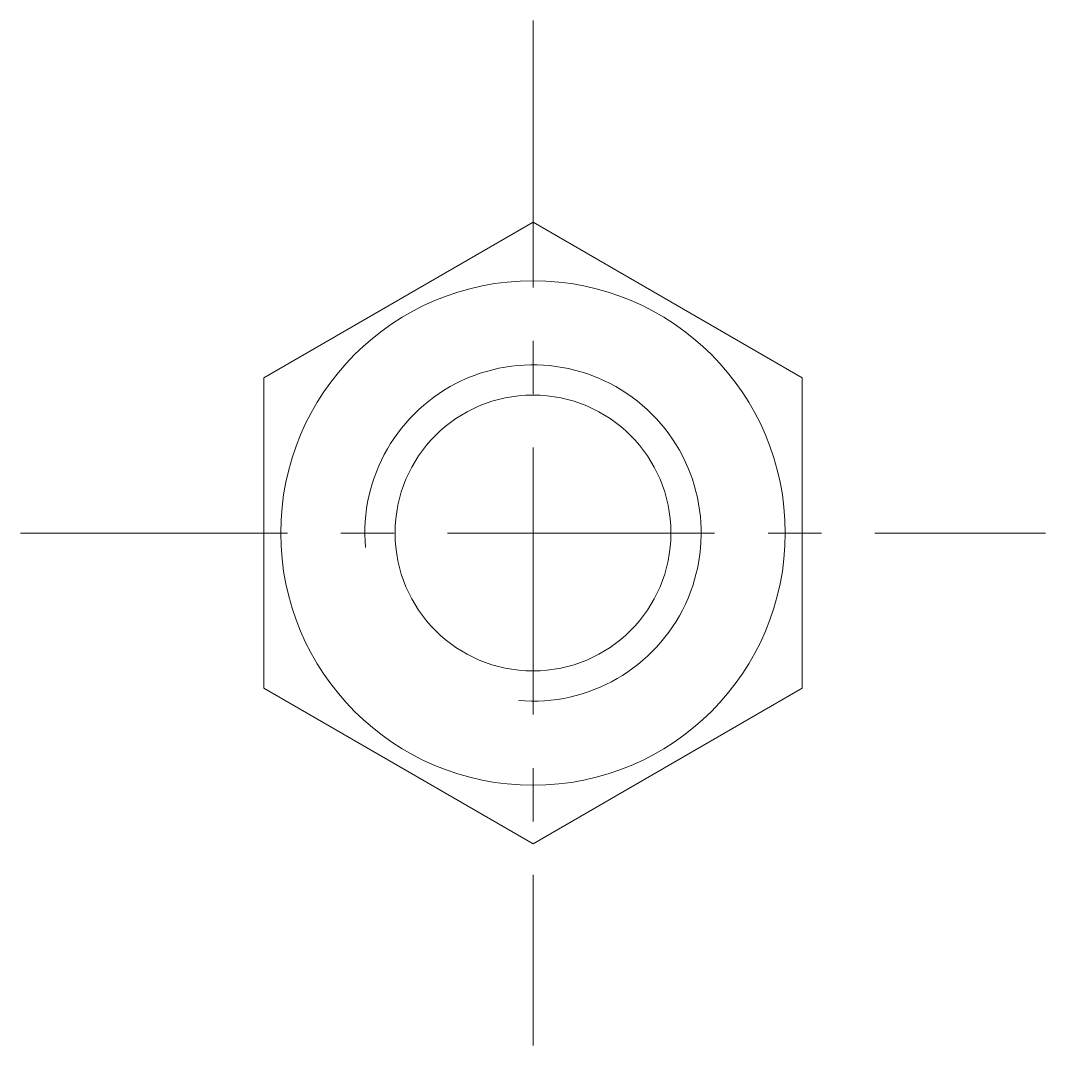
# Model space of a CAD drawing. Header units: millimetres. Extents: x -7.6 to 7.6, y -7.6 to 7.6.
import ezdxf

# ---------------------------------------------------------------- set-up
doc = ezdxf.new("R2010")
doc.units = ezdxf.units.MM
doc.header["$LTSCALE"] = 0.5
doc.linetypes.add('CENTER', pattern=[50.8, 31.75, -6.35, 6.35, -6.35])
doc.layers.get('0').update_dxf_attribs({"color": 9, "lineweight": 15})

msp = doc.modelspace()

# ---------------------------------------------------------------- linework, layer by layer
at = {"color": 1, "linetype": 'CENTER', "ltscale": 0.25}
for p, q in [((0, 7.619), (0, -7.619)), ((-7.619, 0), (7.619, 0))]:
    msp.add_line(p, q, dxfattribs=at)
at = {"ltscale": 0.5}
msp.add_lwpolyline([(-4, -2.309), (0, -4.619), (4, -2.309), (4, 2.309), (0, 4.619), (-4, 2.309)], close=True, dxfattribs=at)
for radius in [3.75, 2.05]:
    msp.add_circle((0, 0), radius, dxfattribs=at)
at = {"color": 5, "ltscale": 0.5}
msp.add_arc((0, 0), 2.5, 265, 185, dxfattribs=at)

doc.saveas('drawing.dxf')
